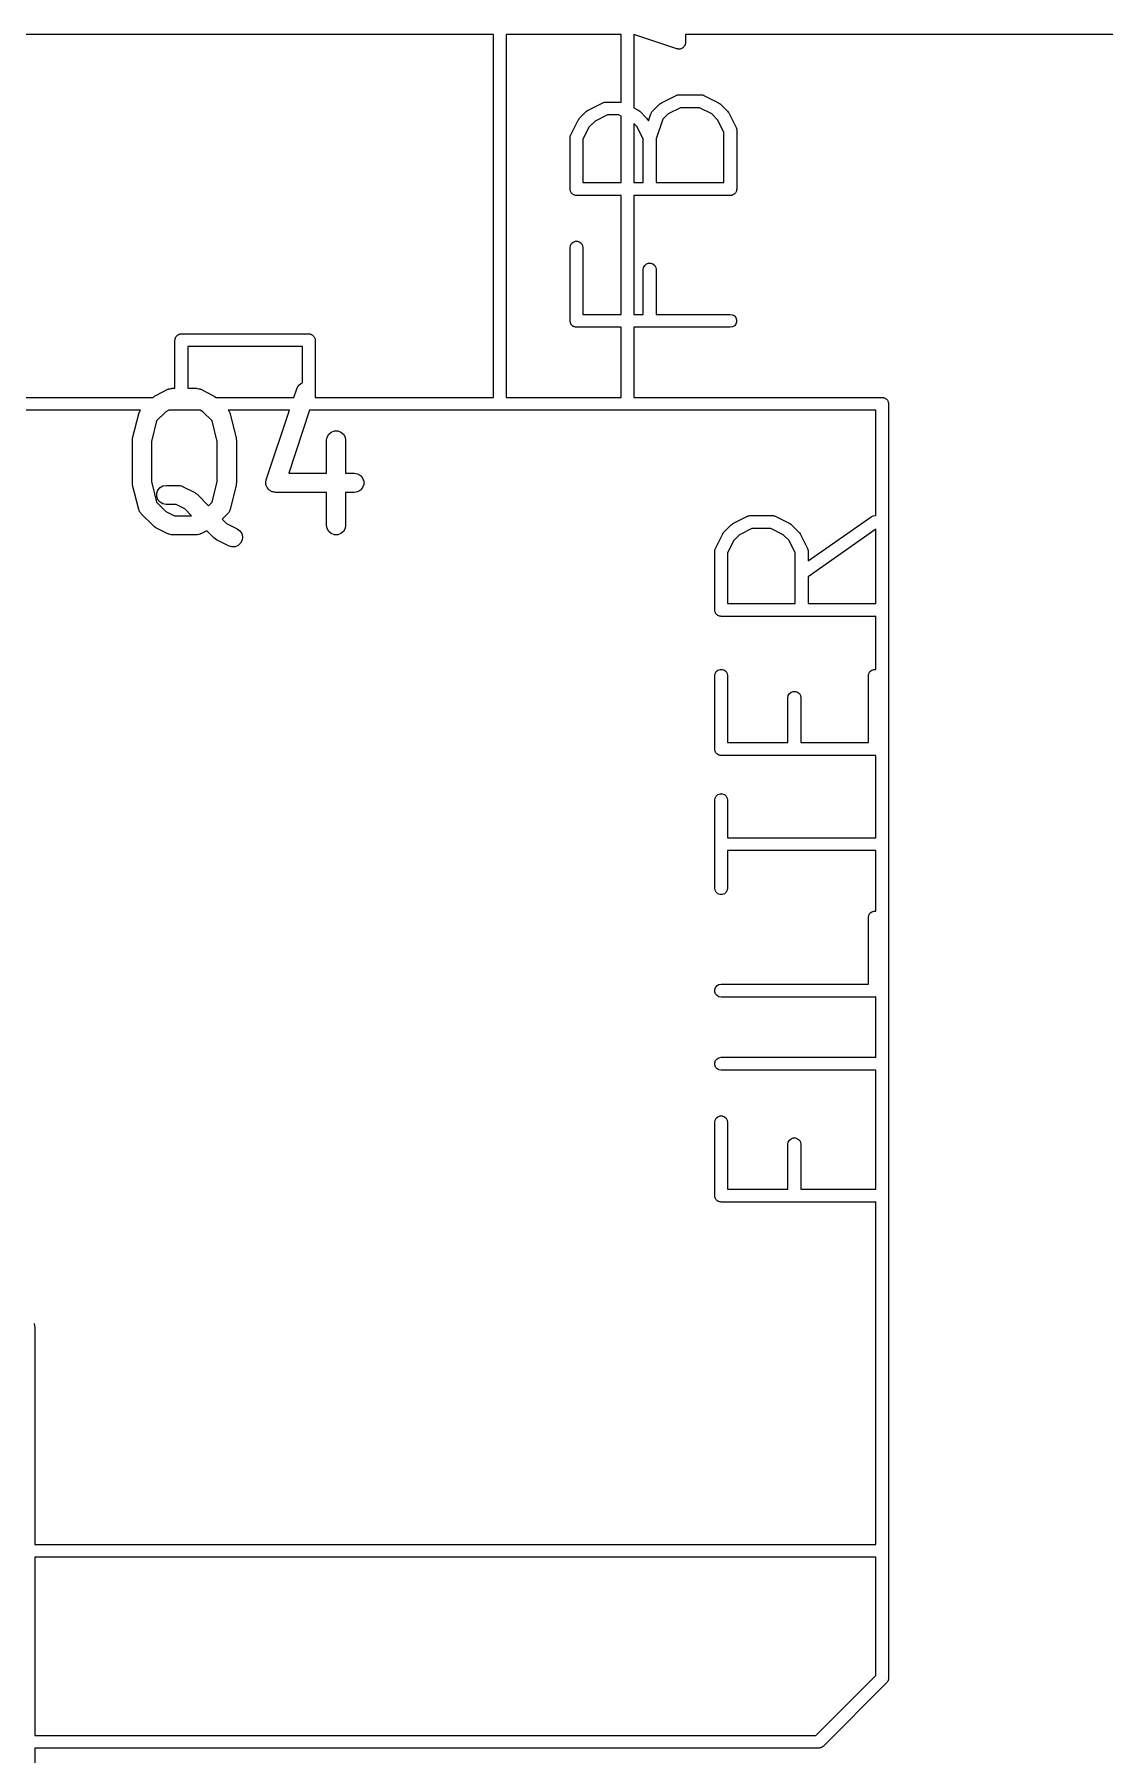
# Model space of a CAD drawing. Extents: x -2.2 to 89.1, y -78.6 to 9.2.
# Drawn here: x 16.85 to 25.24, y -19.6 to -6.1 of the extents above; entities that cross this region are included whole.
import ezdxf

# ---------------------------------------------------------------- set-up
doc = ezdxf.new("R2010")
doc.units = 0
doc.header["$MEASUREMENT"] = 0
doc.layers.add('BLACK', color=7, linetype='CONTINUOUS')

msp = doc.modelspace()

# ---------------------------------------------------------------- linework, layer by layer
at = {"layer": 'Black'}
for p, q in [((20.45, -6.1), (16.55, -6.1)), ((20.45, -8.95), (20.45, -6.1)), ((20.55, -6.1), (20.55, -8.95)), ((21.45, -6.1), (20.55, -6.1)), ((21.45, -6.63125), (21.45, -6.1)), ((21.5511, -6.1), (21.55, -6.1)), ((21.55, -6.1), (21.55, -6.67694)), ((21.8893, -6.21274), (21.5511, -6.1)), ((21.9273, -6.20982), (21.9241, -6.21179)), ((21.9308, -6.20854), (21.9273, -6.20982)), ((21.9347, -6.20524), (21.9308, -6.20854)), ((21.9391, -6.20256), (21.9347, -6.20524)), ((21.9414, -6.19961), (21.9391, -6.20256)), ((21.9443, -6.1972), (21.9414, -6.19961)), ((21.9469, -6.19275), (21.9443, -6.1972)), ((21.9501, -6.18874), (21.9469, -6.19275)), ((21.9512, -6.18518), (21.9501, -6.18874)), ((21.9531, -6.18192), (21.9512, -6.18518)), ((21.954, -6.17687), (21.9531, -6.18192)), ((21.9556, -6.172), (21.954, -6.17687)), ((21.9562, -6.16455), (21.9555, -6.16825)), ((21.9555, -6.16825), (21.9556, -6.172)), ((21.9562, -6.1), (21.9562, -6.16455)), ((27.45, -6.1), (21.9562, -6.1)), ((21.893, -6.21329), (21.8893, -6.21274)), ((21.8966, -6.21457), (21.893, -6.21329)), ((21.9017, -6.21457), (21.8966, -6.21457)), ((21.9068, -6.21533), (21.9017, -6.21457)), ((21.9104, -6.21457), (21.9068, -6.21533)), ((21.9142, -6.21457), (21.9104, -6.21457)), ((21.919, -6.21282), (21.9142, -6.21457)), ((21.9241, -6.21179), (21.919, -6.21282)), ((21.7678, -6.63618), (21.8827, -6.57873)), ((21.8827, -6.57873), (21.8855, -6.57789)), ((21.8855, -6.57789), (21.888, -6.57643)), ((21.888, -6.57643), (21.8939, -6.5754)), ((21.8939, -6.5754), (21.8996, -6.5737)), ((21.8996, -6.5737), (21.9025, -6.57388)), ((21.9025, -6.57388), (21.9054, -6.57337)), ((21.9054, -6.57337), (22.0777, -6.57337)), ((22.0777, -6.57337), (22.0806, -6.57388)), ((22.0806, -6.57388), (22.0835, -6.5737)), ((22.0835, -6.5737), (22.0893, -6.5754)), ((22.0893, -6.5754), (22.0951, -6.57643)), ((22.0951, -6.57643), (22.0976, -6.57789)), ((22.0976, -6.57789), (22.1005, -6.57873)), ((22.1005, -6.57873), (22.2154, -6.63618)), ((21.1226, -6.7606), (21.18, -6.70315)), ((21.18, -6.70315), (21.1867, -6.69848)), ((21.1867, -6.69848), (21.1932, -6.69363)), ((21.1932, -6.69363), (21.3081, -6.63618)), ((21.3428, -6.73242), (21.246, -6.78082)), ((21.3081, -6.63618), (21.3109, -6.63535)), ((21.3109, -6.63535), (21.3135, -6.63388)), ((21.3135, -6.63388), (21.3193, -6.63285)), ((21.3193, -6.63285), (21.325, -6.63115)), ((21.325, -6.63115), (21.328, -6.63133)), ((21.328, -6.63133), (21.3309, -6.63082)), ((21.3309, -6.63082), (21.4458, -6.63082)), ((21.4338, -6.73242), (21.3428, -6.73242)), ((21.45, -6.74053), (21.4338, -6.73242)), ((21.4458, -6.63082), (21.4486, -6.63133)), ((21.4486, -6.63133), (21.45, -6.63125)), ((21.45, -7.26279), (21.45, -6.74053)), ((21.55, -6.67694), (21.5834, -6.69363)), ((21.5834, -6.69363), (21.5899, -6.69848)), ((21.5899, -6.69848), (21.5966, -6.70315)), ((21.5966, -6.70315), (21.654, -6.7606)), ((21.6662, -6.77902), (21.6848, -6.72301)), ((21.6848, -6.72301), (21.6862, -6.72043)), ((21.6862, -6.72043), (21.687, -6.7176)), ((21.687, -6.7176), (21.6904, -6.71273)), ((21.6904, -6.71273), (21.6932, -6.70749)), ((21.6932, -6.70749), (21.6954, -6.70555)), ((21.6954, -6.70555), (21.6971, -6.70315)), ((21.6971, -6.70315), (21.7546, -6.6457)), ((21.7546, -6.6457), (21.7612, -6.64103)), ((21.7612, -6.64103), (21.7678, -6.63618)), ((21.8206, -6.72337), (21.7774, -6.76651)), ((21.9174, -6.67497), (21.8206, -6.72337)), ((22.0657, -6.67497), (21.9174, -6.67497)), ((22.1626, -6.72337), (22.0657, -6.67497)), ((22.2083, -6.76916), (22.1626, -6.72337)), ((22.2154, -6.63618), (22.2219, -6.64103)), ((22.2219, -6.64103), (22.2286, -6.6457)), ((22.2286, -6.6457), (22.286, -6.70315)), ((22.286, -6.70315), (22.2907, -6.70981)), ((22.2907, -6.70981), (22.2955, -6.71635)), ((22.2955, -6.71635), (22.353, -6.83126)), ((21.0556, -6.88871), (21.1131, -6.7738)), ((21.1131, -6.7738), (21.1179, -6.76726)), ((21.1179, -6.76726), (21.1226, -6.7606)), ((21.2003, -6.82662), (21.1518, -6.92342)), ((21.246, -6.78082), (21.2003, -6.82662)), ((21.5764, -6.82662), (21.55, -6.80025)), ((21.55, -6.80025), (21.55, -7.26279)), ((21.6248, -6.92342), (21.5764, -6.82662)), ((21.654, -6.7606), (21.6587, -6.76727)), ((21.6587, -6.76727), (21.6636, -6.77381)), ((21.6636, -6.77381), (21.6662, -6.77902)), ((21.7774, -6.76651), (21.7264, -6.91967)), ((22.2567, -6.86597), (22.2083, -6.76916)), ((22.2567, -7.26279), (22.2567, -6.86597)), ((22.353, -6.83126), (22.3538, -6.83407)), ((22.3538, -6.83407), (22.3553, -6.8366)), ((22.3553, -6.8366), (22.3563, -6.84246)), ((22.3563, -6.84246), (22.358, -6.84817)), ((22.358, -6.84817), (22.3578, -6.85109)), ((22.3578, -6.85109), (22.3583, -6.85398)), ((22.3583, -6.85398), (22.3583, -7.31359)), ((21.0502, -6.91143), (21.0508, -6.90854)), ((21.0502, -7.31359), (21.0502, -6.91143)), ((21.0506, -6.90562), (21.0523, -6.89991)), ((21.0508, -6.90854), (21.0506, -6.90562)), ((21.0523, -6.89991), (21.0533, -6.89405)), ((21.0533, -6.89405), (21.0548, -6.89152)), ((21.0548, -6.89152), (21.0556, -6.88871)), ((21.1518, -6.92342), (21.1518, -7.26279)), ((21.6248, -7.26279), (21.6248, -6.92342)), ((21.7264, -6.91967), (21.7264, -7.26279)), ((21.1518, -7.26279), (21.45, -7.26279)), ((21.55, -7.26279), (21.6248, -7.26279)), ((21.7264, -7.26279), (22.2567, -7.26279)), ((21.051, -7.31797), (21.0502, -7.31359)), ((21.051, -7.32242), (21.051, -7.31797)), ((21.0525, -7.32659), (21.051, -7.32242)), ((21.0533, -7.33097), (21.0525, -7.32659)), ((21.0555, -7.33482), (21.0533, -7.33097)), ((21.0571, -7.33899), (21.0555, -7.33482)), ((21.0599, -7.3424), (21.0571, -7.33899)), ((21.0621, -7.34625), (21.0599, -7.3424)), ((21.0655, -7.34911), (21.0621, -7.34625)), ((21.0684, -7.35251), (21.0655, -7.34911)), ((21.0722, -7.35473), (21.0684, -7.35251)), ((21.0756, -7.35759), (21.0722, -7.35473)), ((21.0798, -7.35911), (21.0756, -7.35759)), ((21.0837, -7.36133), (21.0798, -7.35911)), ((21.0881, -7.3621), (21.0837, -7.36133)), ((21.0922, -7.36362), (21.0881, -7.3621)), ((21.0967, -7.36362), (21.0922, -7.36362)), ((21.101, -7.3644), (21.0967, -7.36362)), ((21.45, -7.3644), (21.101, -7.3644)), ((21.45, -8.29694), (21.45, -7.3644)), ((22.3075, -7.3644), (21.55, -7.3644)), ((21.55, -7.3644), (21.55, -8.29694)), ((22.3119, -7.36362), (22.3075, -7.3644)), ((22.3164, -7.36362), (22.3119, -7.36362)), ((22.3205, -7.3621), (22.3164, -7.36362)), ((22.3249, -7.36133), (22.3205, -7.3621)), ((22.3288, -7.35911), (22.3249, -7.36133)), ((22.3329, -7.35759), (22.3288, -7.35911)), ((22.3364, -7.35473), (22.3329, -7.35759)), ((22.3402, -7.35251), (22.3364, -7.35473)), ((22.3431, -7.34911), (22.3402, -7.35251)), ((22.3465, -7.34625), (22.3431, -7.34911)), ((22.3487, -7.3424), (22.3465, -7.34625)), ((22.3515, -7.33899), (22.3487, -7.3424)), ((22.3531, -7.33482), (22.3515, -7.33899)), ((22.3553, -7.33097), (22.3531, -7.33482)), ((22.3561, -7.32659), (22.3553, -7.33097)), ((22.3576, -7.32242), (22.3561, -7.32659)), ((22.3583, -7.31359), (22.3576, -7.31797)), ((22.3576, -7.31797), (22.3576, -7.32242)), ((21.0502, -7.77321), (21.0533, -7.75584)), ((21.0502, -8.34774), (21.0502, -7.77321)), ((21.0533, -7.75584), (21.0621, -7.74056)), ((21.0621, -7.74056), (21.0756, -7.72922)), ((21.0756, -7.72922), (21.0922, -7.72319)), ((21.0922, -7.72319), (21.1099, -7.72319)), ((21.1099, -7.72319), (21.1264, -7.72922)), ((21.1264, -7.72922), (21.14, -7.74056)), ((21.14, -7.74056), (21.1488, -7.75584)), ((21.1488, -7.75584), (21.1518, -7.77321)), ((21.1518, -7.77321), (21.1518, -8.29694)), ((21.6248, -7.94557), (21.6278, -7.9282)), ((21.6248, -8.29694), (21.6248, -7.94557)), ((21.6278, -7.9282), (21.6367, -7.91292)), ((21.6367, -7.91292), (21.6502, -7.90158)), ((21.6502, -7.90158), (21.6668, -7.89554)), ((21.6668, -7.89554), (21.6844, -7.89554)), ((21.6844, -7.89554), (21.701, -7.90158)), ((21.701, -7.90158), (21.7145, -7.91292)), ((21.7145, -7.91292), (21.7233, -7.9282)), ((21.7233, -7.9282), (21.7264, -7.94557)), ((21.7264, -7.94557), (21.7264, -8.29694)), ((21.051, -8.35212), (21.0502, -8.34774)), ((21.051, -8.35656), (21.051, -8.35212)), ((21.0525, -8.36074), (21.051, -8.35656)), ((21.0533, -8.36511), (21.0525, -8.36074)), ((21.0555, -8.36896), (21.0533, -8.36511)), ((21.0571, -8.37314), (21.0555, -8.36896)), ((21.1518, -8.29694), (21.45, -8.29694)), ((21.55, -8.29694), (21.6248, -8.29694)), ((21.7264, -8.29694), (22.3075, -8.29694)), ((22.3075, -8.29694), (22.3249, -8.3)), ((22.3249, -8.3), (22.3402, -8.30882)), ((22.3402, -8.30882), (22.3515, -8.32234)), ((22.3515, -8.32234), (22.3576, -8.33892)), ((22.3576, -8.35656), (22.3515, -8.37314)), ((22.3576, -8.33892), (22.3576, -8.35656)), ((17.95, -8.5), (17.9508, -8.49569)), ((17.95, -8.87738), (17.95, -8.5)), ((17.9508, -8.49132), (17.9523, -8.48721)), ((17.9508, -8.49569), (17.9508, -8.49132)), ((17.9523, -8.48721), (17.953, -8.4829)), ((17.953, -8.4829), (17.9552, -8.47911)), ((17.9552, -8.47911), (17.9567, -8.475)), ((17.9567, -8.475), (17.9595, -8.47165)), ((17.9595, -8.47165), (17.9617, -8.46786)), ((17.9617, -8.46786), (17.965, -8.46505)), ((17.965, -8.46505), (17.9679, -8.4617)), ((17.9679, -8.4617), (17.9716, -8.45951)), ((17.9716, -8.45951), (17.975, -8.4567)), ((17.975, -8.4567), (17.9791, -8.4552)), ((17.9791, -8.4552), (17.9829, -8.45301)), ((17.9829, -8.45301), (17.9872, -8.45225)), ((17.9872, -8.45225), (17.9913, -8.45076)), ((17.9913, -8.45076), (17.9957, -8.45076)), ((17.9957, -8.45076), (18, -8.45)), ((18, -8.45), (19, -8.45)), ((19, -8.45), (19.0043, -8.45076)), ((19.0043, -8.45076), (19.0087, -8.45076)), ((19.0087, -8.45076), (19.0128, -8.45225)), ((19.0128, -8.45225), (19.0171, -8.45301)), ((19.0171, -8.45301), (19.0209, -8.4552)), ((19.0209, -8.4552), (19.025, -8.4567)), ((19.025, -8.4567), (19.0284, -8.45951)), ((19.0284, -8.45951), (19.0321, -8.4617)), ((19.0321, -8.4617), (19.035, -8.46505)), ((19.035, -8.46505), (19.0383, -8.46786)), ((19.0383, -8.46786), (19.0405, -8.47165)), ((19.0405, -8.47165), (19.0433, -8.475)), ((19.0433, -8.475), (19.0448, -8.47911)), ((19.0448, -8.47911), (19.047, -8.4829)), ((19.047, -8.4829), (19.0477, -8.48721)), ((19.0477, -8.48721), (19.0492, -8.49132)), ((19.0492, -8.49132), (19.0492, -8.49569)), ((19.0492, -8.49569), (19.05, -8.5)), ((19.05, -8.5), (19.05, -8.89704)), ((21.0599, -8.37654), (21.0571, -8.37314)), ((21.0621, -8.38039), (21.0599, -8.37654)), ((21.0655, -8.38325), (21.0621, -8.38039)), ((21.0684, -8.38665), (21.0655, -8.38325)), ((21.0722, -8.38887), (21.0684, -8.38665)), ((21.0756, -8.39173), (21.0722, -8.38887)), ((21.0798, -8.39325), (21.0756, -8.39173)), ((21.0837, -8.39547), (21.0798, -8.39325)), ((21.0881, -8.39625), (21.0837, -8.39547)), ((21.0922, -8.39777), (21.0881, -8.39625)), ((21.0967, -8.39777), (21.0922, -8.39777)), ((21.101, -8.39854), (21.0967, -8.39777)), ((21.45, -8.39854), (21.101, -8.39854)), ((21.45, -8.95), (21.45, -8.39854)), ((22.3075, -8.39854), (21.55, -8.39854)), ((21.55, -8.39854), (21.55, -8.95)), ((22.3249, -8.39547), (22.3075, -8.39854)), ((22.3402, -8.38665), (22.3249, -8.39547)), ((22.3515, -8.37314), (22.3402, -8.38665)), ((18.05, -8.55), (18.05, -8.87738)), ((18.95, -8.55), (18.05, -8.55)), ((18.95, -8.83569), (18.95, -8.55)), ((17.7998, -8.93292), (17.895, -8.8853)), ((17.895, -8.8853), (17.8992, -8.88407)), ((17.8992, -8.88407), (17.9029, -8.8819)), ((17.9029, -8.8819), (17.9116, -8.88038)), ((17.9116, -8.88038), (17.92, -8.87787)), ((17.92, -8.87787), (17.9243, -8.87813)), ((17.9243, -8.87813), (17.9286, -8.87738)), ((17.9286, -8.87738), (17.95, -8.87738)), ((18.05, -8.87738), (18.119, -8.87738)), ((18.119, -8.87738), (18.1233, -8.87813)), ((18.1233, -8.87813), (18.1276, -8.87787)), ((18.1276, -8.87787), (18.136, -8.88038)), ((18.136, -8.88038), (18.1447, -8.8819)), ((18.1447, -8.8819), (18.1484, -8.88407)), ((18.1484, -8.88407), (18.1526, -8.8853)), ((18.1526, -8.8853), (18.2478, -8.93292)), ((18.8821, -8.95), (18.905, -8.88105)), ((18.905, -8.88105), (18.9174, -8.85814)), ((18.9174, -8.85814), (18.9369, -8.84086)), ((18.9369, -8.84086), (18.95, -8.83569)), ((19.05, -8.89704), (19.0512, -8.90271)), ((19.0512, -8.90271), (19.05, -8.91055)), ((16.55, -8.95), (17.7773, -8.95)), ((17.7773, -8.95), (17.7803, -8.94697)), ((17.7803, -8.94697), (17.7901, -8.94007)), ((17.7901, -8.94007), (17.7998, -8.93292)), ((18.2478, -8.93292), (18.2575, -8.94008)), ((18.2575, -8.94008), (18.2673, -8.94697)), ((18.2673, -8.94697), (18.2704, -8.95)), ((18.2704, -8.95), (18.8821, -8.95)), ((19.05, -8.91055), (19.05, -8.95)), ((19.05, -8.95), (20.45, -8.95)), ((20.55, -8.95), (21.45, -8.95)), ((21.55, -8.95), (23.5, -8.95)), ((23.5, -8.95), (23.5043, -8.95076)), ((23.5043, -8.95076), (23.5087, -8.95076)), ((23.5087, -8.95076), (23.5128, -8.95225)), ((23.5128, -8.95225), (23.5171, -8.95301)), ((23.5171, -8.95301), (23.5209, -8.9552)), ((23.5209, -8.9552), (23.525, -8.9567)), ((23.525, -8.9567), (23.5284, -8.95951)), ((23.5284, -8.95951), (23.5321, -8.9617)), ((23.5321, -8.9617), (23.535, -8.96505)), ((23.535, -8.96505), (23.5383, -8.96786)), ((23.5383, -8.96786), (23.5405, -8.97165)), ((23.5405, -8.97165), (23.5433, -8.975)), ((23.5433, -8.975), (23.5448, -8.97911)), ((23.5448, -8.97911), (23.547, -8.9829)), ((23.547, -8.9829), (23.5477, -8.98721)), ((23.5477, -8.98721), (23.5492, -8.99132)), ((23.5492, -8.99132), (23.5492, -8.99569)), ((23.5492, -8.99569), (23.55, -9)), ((23.55, -9), (23.55, -18)), ((17.6791, -9.05), (13.55, -9.05)), ((17.6177, -9.26752), (17.6653, -9.07705)), ((17.6653, -9.07705), (17.6683, -9.07048)), ((17.6683, -9.07048), (17.6701, -9.06354)), ((17.6701, -9.06354), (17.6735, -9.05868)), ((17.6735, -9.05868), (17.6759, -9.05326)), ((17.6759, -9.05326), (17.6791, -9.05)), ((17.8058, -9.13358), (17.7655, -9.29495)), ((17.8778, -9.06164), (17.8058, -9.13358)), ((17.901, -9.05), (17.8778, -9.06164)), ((18.1466, -9.05), (17.901, -9.05)), ((18.1699, -9.06164), (18.1466, -9.05)), ((18.2418, -9.13358), (18.1699, -9.06164)), ((18.2821, -9.29495), (18.2418, -9.13358)), ((18.8487, -9.05), (18.3685, -9.05)), ((18.3685, -9.05), (18.3717, -9.05326)), ((18.3717, -9.05326), (18.3741, -9.05868)), ((18.3741, -9.05868), (18.3775, -9.06354)), ((18.3775, -9.06354), (18.3794, -9.07048)), ((18.3794, -9.07048), (18.3823, -9.07705)), ((18.3823, -9.07705), (18.4299, -9.26752)), ((18.6669, -9.59533), (18.8487, -9.05)), ((19.0068, -9.05), (18.8422, -9.54405)), ((23.45, -9.05), (19.0068, -9.05)), ((23.45, -9.87732), (23.45, -9.05)), ((17.6155, -9.28571), (17.6171, -9.27668)), ((17.6155, -9.61905), (17.6155, -9.28571)), ((17.6171, -9.27668), (17.6177, -9.26752)), ((17.7655, -9.29495), (17.7655, -9.60981)), ((18.2821, -9.60981), (18.2821, -9.29495)), ((18.4299, -9.26752), (18.4306, -9.27668)), ((18.4306, -9.27668), (18.4321, -9.28571)), ((18.4321, -9.28571), (18.4321, -9.61905)), ((19.1393, -9.28571), (19.1438, -9.26006)), ((19.1393, -9.54405), (19.1393, -9.28571)), ((19.1438, -9.26006), (19.1568, -9.2375)), ((19.1568, -9.2375), (19.1768, -9.22076)), ((19.1768, -9.22076), (19.2013, -9.21185)), ((19.2013, -9.21185), (19.2273, -9.21185)), ((19.2273, -9.21185), (19.2518, -9.22076)), ((19.2518, -9.22076), (19.2717, -9.2375)), ((19.2717, -9.2375), (19.2848, -9.26006)), ((19.2848, -9.26006), (19.2893, -9.28571)), ((19.2893, -9.28571), (19.2893, -9.54405)), ((18.8422, -9.54405), (19.1393, -9.54405)), ((19.2893, -9.54405), (19.3571, -9.54405)), ((19.3571, -9.54405), (19.3828, -9.54857)), ((19.3828, -9.54857), (19.4054, -9.56159)), ((19.4054, -9.56159), (19.4221, -9.58155)), ((19.4221, -9.58155), (19.431, -9.60602)), ((17.6171, -9.62808), (17.6155, -9.61905)), ((17.6177, -9.63724), (17.6171, -9.62808)), ((17.6653, -9.82771), (17.6177, -9.63724)), ((17.7655, -9.60981), (17.8058, -9.77118)), ((17.8071, -9.70126), (17.816, -9.67679)), ((17.8071, -9.72731), (17.8071, -9.70126)), ((17.816, -9.67679), (17.8327, -9.65683)), ((17.8327, -9.65683), (17.8553, -9.64381)), ((17.8553, -9.64381), (17.881, -9.63929)), ((17.881, -9.63929), (17.9762, -9.63929)), ((17.9762, -9.63929), (17.9804, -9.64004)), ((17.9804, -9.64004), (17.9848, -9.63978)), ((17.9848, -9.63978), (17.9932, -9.64228)), ((17.9932, -9.64228), (18.0018, -9.64381)), ((18.0018, -9.64381), (18.0056, -9.64597)), ((18.0056, -9.64597), (18.0097, -9.6472)), ((18.0097, -9.6472), (18.105, -9.69482)), ((18.105, -9.69482), (18.1146, -9.70199)), ((18.1146, -9.70199), (18.1245, -9.70887)), ((18.1245, -9.70887), (18.2143, -9.7987)), ((18.2418, -9.77118), (18.2821, -9.60981)), ((18.4299, -9.63724), (18.3823, -9.82771)), ((18.4306, -9.62808), (18.4299, -9.63724)), ((18.4321, -9.61905), (18.4306, -9.62808)), ((18.6631, -9.6211), (18.6642, -9.6136)), ((18.6642, -9.62653), (18.6631, -9.6211)), ((18.6642, -9.60602), (18.6661, -9.60081)), ((18.6642, -9.6136), (18.6642, -9.60602)), ((18.6642, -9.63207), (18.6642, -9.62653)), ((18.6668, -9.63919), (18.6642, -9.63207)), ((18.6661, -9.60081), (18.6669, -9.59533)), ((18.6683, -9.64661), (18.6668, -9.63919)), ((18.6712, -9.65134), (18.6683, -9.64661)), ((18.6731, -9.65655), (18.6712, -9.65134)), ((18.678, -9.66235), (18.6731, -9.65655)), ((18.682, -9.66881), (18.678, -9.66235)), ((18.6863, -9.67225), (18.682, -9.66881)), ((18.6899, -9.6765), (18.6863, -9.67225)), ((18.6964, -9.68029), (18.6899, -9.6765)), ((18.7024, -9.685), (18.6964, -9.68029)), ((18.7076, -9.68675), (18.7024, -9.685)), ((18.7124, -9.68952), (18.7076, -9.68675)), ((18.7199, -9.69084), (18.7124, -9.68952)), ((18.7271, -9.69324), (18.7199, -9.69084)), ((18.7326, -9.69308), (18.7271, -9.69324)), ((18.7381, -9.69405), (18.7326, -9.69308)), ((19.1393, -9.69405), (18.7381, -9.69405)), ((19.1393, -9.95238), (19.1393, -9.69405)), ((19.3571, -9.69405), (19.2893, -9.69405)), ((19.2893, -9.69405), (19.2893, -9.95238)), ((19.3828, -9.68952), (19.3571, -9.69405)), ((19.4054, -9.6765), (19.3828, -9.68952)), ((19.4221, -9.65655), (19.4054, -9.6765)), ((19.431, -9.63207), (19.4221, -9.65655)), ((19.431, -9.60602), (19.431, -9.63207)), ((17.6683, -9.83428), (17.6653, -9.82771)), ((17.6701, -9.84122), (17.6683, -9.83428)), ((17.6735, -9.84608), (17.6701, -9.84122)), ((17.6759, -9.8515), (17.6735, -9.84608)), ((17.6809, -9.85667), (17.6759, -9.8515)), ((17.8058, -9.77118), (17.8778, -9.84312)), ((17.816, -9.75179), (17.8071, -9.72731)), ((17.8327, -9.77174), (17.816, -9.75179)), ((17.8553, -9.78476), (17.8327, -9.77174)), ((17.881, -9.78929), (17.8553, -9.78476)), ((17.8778, -9.84312), (17.9463, -9.87738)), ((17.9585, -9.78929), (17.881, -9.78929)), ((18.027, -9.82354), (17.9585, -9.78929)), ((18.0808, -9.87738), (18.027, -9.82354)), ((18.2143, -9.7987), (18.2418, -9.77118)), ((18.3717, -9.8515), (18.3667, -9.85667)), ((18.3741, -9.84609), (18.3717, -9.8515)), ((18.3775, -9.84122), (18.3741, -9.84609)), ((18.3794, -9.83428), (18.3775, -9.84122)), ((18.3823, -9.82771), (18.3794, -9.83428)), ((17.6851, -9.86256), (17.6809, -9.85667)), ((17.7803, -9.95779), (17.6851, -9.86256)), ((17.7901, -9.96469), (17.7803, -9.95779)), ((17.7998, -9.97184), (17.7901, -9.96469)), ((17.895, -10.0195), (17.7998, -9.97184)), ((17.9463, -9.87738), (18.0808, -9.87738)), ((18.3626, -9.86256), (18.3204, -9.90476)), ((18.3204, -9.90476), (18.354, -9.93836)), ((18.354, -9.93836), (18.4383, -9.98054)), ((18.3667, -9.85667), (18.3626, -9.86256)), ((18.4383, -9.98054), (18.4592, -9.99605)), ((19.1438, -9.97803), (19.1393, -9.95238)), ((19.1568, -10.0006), (19.1438, -9.97803)), ((19.2848, -9.97803), (19.2717, -10.0006)), ((19.2893, -9.95238), (19.2848, -9.97803)), ((22.2576, -10.0061), (22.315, -9.94865)), ((22.315, -9.94865), (22.3217, -9.94398)), ((22.3217, -9.94398), (22.3282, -9.93914)), ((22.3282, -9.93914), (22.4431, -9.88168)), ((22.4778, -9.97792), (22.381, -10.0263)), ((22.4431, -9.88168), (22.4459, -9.88085)), ((22.4459, -9.88085), (22.4485, -9.87938)), ((22.4485, -9.87938), (22.4543, -9.87835)), ((22.4543, -9.87835), (22.46, -9.87665)), ((22.46, -9.87665), (22.463, -9.87683)), ((22.463, -9.87683), (22.4659, -9.87632)), ((22.4659, -9.87632), (22.6382, -9.87632)), ((22.6262, -9.97792), (22.4778, -9.97792)), ((22.723, -10.0263), (22.6262, -9.97792)), ((22.6382, -9.87632), (22.6411, -9.87683)), ((22.6411, -9.87683), (22.644, -9.87665)), ((22.644, -9.87665), (22.6497, -9.87835)), ((22.6497, -9.87835), (22.6556, -9.87938)), ((22.6556, -9.87938), (22.6581, -9.88085)), ((22.6581, -9.88085), (22.6609, -9.88168)), ((22.6609, -9.88168), (22.7758, -9.93914)), ((22.7758, -9.93914), (22.7824, -9.94398)), ((22.7824, -9.94398), (22.789, -9.94865)), ((22.789, -9.94865), (22.8465, -10.0061)), ((22.9188, -10.2317), (23.4134, -9.8855)), ((23.45, -9.98391), (22.9188, -10.3557)), ((23.4134, -9.8855), (23.4294, -9.87805)), ((23.4294, -9.87805), (23.447, -9.87651)), ((23.447, -9.87651), (23.45, -9.87732)), ((23.45, -10.5671), (23.45, -9.98391)), ((17.8992, -10.0207), (17.895, -10.0195)), ((17.9029, -10.0229), (17.8992, -10.0207)), ((17.9116, -10.0244), (17.9029, -10.0229)), ((17.92, -10.0269), (17.9116, -10.0244)), ((17.9243, -10.0266), (17.92, -10.0269)), ((17.9286, -10.0274), (17.9243, -10.0266)), ((18.119, -10.0274), (17.9286, -10.0274)), ((18.1233, -10.0266), (18.119, -10.0274)), ((18.1276, -10.0269), (18.1233, -10.0266)), ((18.136, -10.0244), (18.1276, -10.0269)), ((18.1447, -10.0229), (18.136, -10.0244)), ((18.1484, -10.0207), (18.1447, -10.0229)), ((18.1526, -10.0195), (18.1484, -10.0207)), ((18.1995, -9.99602), (18.1526, -10.0195)), ((18.2565, -10.053), (18.1995, -9.99602)), ((18.2663, -10.0599), (18.2565, -10.053)), ((18.276, -10.0671), (18.2663, -10.0599)), ((18.3712, -10.1147), (18.276, -10.0671)), ((18.3962, -10.1221), (18.3712, -10.1147)), ((18.4222, -10.1206), (18.3962, -10.1221)), ((18.4461, -10.1102), (18.4222, -10.1206)), ((18.465, -10.0923), (18.4461, -10.1102)), ((18.4592, -9.99605), (18.4736, -10.0178)), ((18.4766, -10.069), (18.465, -10.0923)), ((18.4736, -10.0178), (18.4796, -10.0431)), ((18.4796, -10.0431), (18.4766, -10.069)), ((19.1768, -10.0173), (19.1568, -10.0006)), ((19.2013, -10.0262), (19.1768, -10.0173)), ((19.2273, -10.0262), (19.2013, -10.0262)), ((19.2518, -10.0173), (19.2273, -10.0262)), ((19.2717, -10.0006), (19.2518, -10.0173)), ((22.1906, -10.1342), (22.2481, -10.0193)), ((22.2481, -10.0193), (22.2529, -10.0128)), ((22.2529, -10.0128), (22.2576, -10.0061)), ((22.3353, -10.0721), (22.2868, -10.1689)), ((22.381, -10.0263), (22.3353, -10.0721)), ((22.7688, -10.0721), (22.723, -10.0263)), ((22.8172, -10.1689), (22.7688, -10.0721)), ((22.8465, -10.0061), (22.8512, -10.0128)), ((22.8512, -10.0128), (22.856, -10.0193)), ((22.856, -10.0193), (22.9135, -10.1342)), ((22.1852, -10.1569), (22.1858, -10.154)), ((22.1852, -10.6165), (22.1852, -10.1569)), ((22.1856, -10.1511), (22.1873, -10.1454)), ((22.1858, -10.154), (22.1856, -10.1511)), ((22.1873, -10.1454), (22.1883, -10.1396)), ((22.1883, -10.1396), (22.1898, -10.137)), ((22.1898, -10.137), (22.1906, -10.1342)), ((22.2868, -10.1689), (22.2868, -10.5657)), ((22.8172, -10.5657), (22.8172, -10.1689)), ((22.9135, -10.1342), (22.9143, -10.137)), ((22.9143, -10.137), (22.9158, -10.1396)), ((22.9158, -10.1396), (22.9168, -10.1454)), ((22.9168, -10.1454), (22.9185, -10.1511)), ((22.9185, -10.1511), (22.9183, -10.154)), ((22.9183, -10.154), (22.9188, -10.1569)), ((22.9188, -10.1569), (22.9188, -10.2317)), ((22.9188, -10.3557), (22.9188, -10.5657)), ((22.186, -10.6209), (22.1852, -10.6165)), ((22.186, -10.6254), (22.186, -10.6209)), ((22.1875, -10.6295), (22.186, -10.6254)), ((22.1883, -10.6339), (22.1875, -10.6295)), ((22.1905, -10.6378), (22.1883, -10.6339)), ((22.1921, -10.6419), (22.1905, -10.6378)), ((22.1949, -10.6454), (22.1921, -10.6419)), ((22.1971, -10.6492), (22.1949, -10.6454)), ((22.2005, -10.6521), (22.1971, -10.6492)), ((22.2034, -10.6555), (22.2005, -10.6521)), ((22.2072, -10.6577), (22.2034, -10.6555)), ((22.2106, -10.6605), (22.2072, -10.6577)), ((22.2148, -10.6621), (22.2106, -10.6605)), ((22.2187, -10.6643), (22.2148, -10.6621)), ((22.2231, -10.6651), (22.2187, -10.6643)), ((22.2868, -10.5657), (22.8172, -10.5657)), ((22.9188, -10.5657), (23.4425, -10.5657)), ((23.4425, -10.5657), (23.45, -10.5671)), ((22.2272, -10.6666), (22.2231, -10.6651)), ((22.2317, -10.6666), (22.2272, -10.6666)), ((22.236, -10.6673), (22.2317, -10.6666)), ((23.4425, -10.6673), (22.236, -10.6673)), ((23.45, -10.666), (23.4425, -10.6673)), ((23.45, -11.0836), (23.45, -10.666)), ((22.1852, -11.1336), (22.1883, -11.1162)), ((22.1852, -11.7081), (22.1852, -11.1336)), ((22.1883, -11.1162), (22.1971, -11.101)), ((22.1971, -11.101), (22.2106, -11.0896)), ((22.2106, -11.0896), (22.2272, -11.0836)), ((22.2272, -11.0836), (22.2449, -11.0836)), ((22.2449, -11.0836), (22.2614, -11.0896)), ((22.2614, -11.0896), (22.275, -11.101)), ((22.275, -11.101), (22.2838, -11.1162)), ((22.2838, -11.1162), (22.2868, -11.1336)), ((22.2868, -11.1336), (22.2868, -11.6573)), ((23.3917, -11.1336), (23.3948, -11.1162)), ((23.3917, -11.6573), (23.3917, -11.1336)), ((23.3948, -11.1162), (23.4036, -11.101)), ((23.4036, -11.101), (23.4171, -11.0896)), ((23.4171, -11.0896), (23.4337, -11.0836)), ((23.4337, -11.0836), (23.45, -11.0836)), ((22.7598, -11.306), (22.7628, -11.2886)), ((22.7598, -11.6573), (22.7598, -11.306)), ((22.7628, -11.2886), (22.7717, -11.2733)), ((22.7717, -11.2733), (22.7852, -11.262)), ((22.7852, -11.262), (22.8017, -11.2559)), ((22.8017, -11.2559), (22.8194, -11.2559)), ((22.8194, -11.2559), (22.836, -11.262)), ((22.836, -11.262), (22.8495, -11.2733)), ((22.8495, -11.2733), (22.8583, -11.2886)), ((22.8583, -11.2886), (22.8614, -11.306)), ((22.8614, -11.306), (22.8614, -11.6573)), ((22.186, -11.7125), (22.1852, -11.7081)), ((22.186, -11.717), (22.186, -11.7125)), ((22.1875, -11.7211), (22.186, -11.717)), ((22.1883, -11.7255), (22.1875, -11.7211)), ((22.1905, -11.7294), (22.1883, -11.7255)), ((22.1921, -11.7335), (22.1905, -11.7294)), ((22.1949, -11.7369), (22.1921, -11.7335)), ((22.1971, -11.7408), (22.1949, -11.7369)), ((22.2005, -11.7437), (22.1971, -11.7408)), ((22.2034, -11.7471), (22.2005, -11.7437)), ((22.2868, -11.6573), (22.7598, -11.6573)), ((22.8614, -11.6573), (23.3917, -11.6573)), ((22.2072, -11.7493), (22.2034, -11.7471)), ((22.2106, -11.7521), (22.2072, -11.7493)), ((22.2148, -11.7537), (22.2106, -11.7521)), ((22.2187, -11.7559), (22.2148, -11.7537)), ((22.2231, -11.7567), (22.2187, -11.7559)), ((22.2272, -11.7582), (22.2231, -11.7567)), ((22.2317, -11.7582), (22.2272, -11.7582)), ((22.236, -11.7589), (22.2317, -11.7582)), ((23.4425, -11.7589), (22.236, -11.7589)), ((23.4469, -11.7582), (23.4425, -11.7589)), ((23.45, -11.7582), (23.4469, -11.7582)), ((23.45, -12.4055), (23.45, -11.7582)), ((22.1852, -12.1103), (22.1883, -12.0929)), ((22.1852, -12.7997), (22.1852, -12.1103)), ((22.1883, -12.0929), (22.1971, -12.0777)), ((22.1971, -12.0777), (22.2106, -12.0663)), ((22.2106, -12.0663), (22.2272, -12.0603)), ((22.2272, -12.0603), (22.2449, -12.0603)), ((22.2449, -12.0603), (22.2614, -12.0663)), ((22.2614, -12.0663), (22.275, -12.0777)), ((22.275, -12.0777), (22.2838, -12.0929)), ((22.2838, -12.0929), (22.2868, -12.1103)), ((22.2868, -12.1103), (22.2868, -12.4042)), ((22.2868, -12.4042), (23.4425, -12.4042)), ((23.4425, -12.4042), (23.45, -12.4055)), ((23.4425, -12.5058), (22.2868, -12.5058)), ((22.2868, -12.5058), (22.2868, -12.7997)), ((23.45, -12.5045), (23.4425, -12.5058)), ((23.45, -12.9795), (23.45, -12.5045)), ((22.1883, -12.8171), (22.1852, -12.7997)), ((22.1971, -12.8324), (22.1883, -12.8171)), ((22.2838, -12.8171), (22.275, -12.8324)), ((22.2868, -12.7997), (22.2838, -12.8171)), ((22.2106, -12.8437), (22.1971, -12.8324)), ((22.2272, -12.8498), (22.2106, -12.8437)), ((22.2449, -12.8498), (22.2272, -12.8498)), ((22.2614, -12.8437), (22.2449, -12.8498)), ((22.275, -12.8324), (22.2614, -12.8437)), ((23.3917, -13.0295), (23.3948, -13.0122)), ((23.3917, -13.5533), (23.3917, -13.0295)), ((23.3948, -13.0122), (23.4036, -12.9969)), ((23.4036, -12.9969), (23.4171, -12.9856)), ((23.4171, -12.9856), (23.4337, -12.9795)), ((23.4337, -12.9795), (23.45, -12.9795)), ((22.186, -13.5953), (22.1921, -13.5787)), ((22.186, -13.6129), (22.186, -13.5953)), ((22.1921, -13.6295), (22.186, -13.6129)), ((22.1921, -13.5787), (22.2034, -13.5652)), ((22.2034, -13.643), (22.1921, -13.6295)), ((22.2034, -13.5652), (22.2187, -13.5563)), ((22.2187, -13.5563), (22.236, -13.5533)), ((22.236, -13.5533), (23.3917, -13.5533)), ((22.2187, -13.6518), (22.2034, -13.643)), ((22.236, -13.6549), (22.2187, -13.6518)), ((23.4425, -13.6549), (22.236, -13.6549)), ((23.4469, -13.6541), (23.4425, -13.6549)), ((23.45, -13.6541), (23.4469, -13.6541)), ((23.45, -14.1291), (23.45, -13.6541)), ((22.186, -14.1698), (22.1921, -14.1532)), ((22.186, -14.1874), (22.186, -14.1698)), ((22.1921, -14.1532), (22.2034, -14.1397)), ((22.2034, -14.1397), (22.2187, -14.1309)), ((22.2187, -14.1309), (22.236, -14.1278)), ((22.236, -14.1278), (23.4425, -14.1278)), ((23.4425, -14.1278), (23.45, -14.1291)), ((22.1921, -14.204), (22.186, -14.1874)), ((22.2034, -14.2175), (22.1921, -14.204)), ((22.2187, -14.2263), (22.2034, -14.2175)), ((22.236, -14.2294), (22.2187, -14.2263)), ((23.4425, -14.2294), (22.236, -14.2294)), ((23.45, -14.2281), (23.4425, -14.2294)), ((23.45, -15.1633), (23.45, -14.2281)), ((22.1852, -14.6382), (22.1883, -14.6208)), ((22.1852, -15.2127), (22.1852, -14.6382)), ((22.1883, -14.6208), (22.1971, -14.6056)), ((22.1971, -14.6056), (22.2106, -14.5942)), ((22.2106, -14.5942), (22.2272, -14.5882)), ((22.2272, -14.5882), (22.2449, -14.5882)), ((22.2449, -14.5882), (22.2614, -14.5942)), ((22.2614, -14.5942), (22.275, -14.6056)), ((22.275, -14.6056), (22.2838, -14.6208)), ((22.2838, -14.6208), (22.2868, -14.6382)), ((22.2868, -14.6382), (22.2868, -15.1619)), ((22.7598, -14.8106), (22.7628, -14.7932)), ((22.7598, -15.1619), (22.7598, -14.8106)), ((22.7628, -14.7932), (22.7717, -14.7779)), ((22.7717, -14.7779), (22.7852, -14.7666)), ((22.7852, -14.7666), (22.8017, -14.7605)), ((22.8017, -14.7605), (22.8194, -14.7605)), ((22.8194, -14.7605), (22.836, -14.7666)), ((22.836, -14.7666), (22.8495, -14.7779)), ((22.8495, -14.7779), (22.8583, -14.7932)), ((22.8583, -14.7932), (22.8614, -14.8106)), ((22.8614, -14.8106), (22.8614, -15.1619)), ((22.186, -15.2171), (22.1852, -15.2127)), ((22.186, -15.2216), (22.186, -15.2171)), ((22.1875, -15.2257), (22.186, -15.2216)), ((22.1883, -15.2301), (22.1875, -15.2257)), ((22.1905, -15.234), (22.1883, -15.2301)), ((22.1921, -15.2381), (22.1905, -15.234)), ((22.1949, -15.2415), (22.1921, -15.2381)), ((22.1971, -15.2454), (22.1949, -15.2415)), ((22.2005, -15.2482), (22.1971, -15.2454)), ((22.2034, -15.2517), (22.2005, -15.2482)), ((22.2072, -15.2539), (22.2034, -15.2517)), ((22.2106, -15.2567), (22.2072, -15.2539)), ((22.2868, -15.1619), (22.7598, -15.1619)), ((22.8614, -15.1619), (23.4425, -15.1619)), ((23.4425, -15.1619), (23.45, -15.1633)), ((22.2148, -15.2583), (22.2106, -15.2567)), ((22.2187, -15.2605), (22.2148, -15.2583)), ((22.2231, -15.2612), (22.2187, -15.2605)), ((22.2272, -15.2628), (22.2231, -15.2612)), ((22.2317, -15.2628), (22.2272, -15.2628)), ((22.236, -15.2635), (22.2317, -15.2628)), ((23.4425, -15.2635), (22.236, -15.2635)), ((23.45, -15.2622), (23.4425, -15.2635)), ((23.45, -17.95), (23.45, -15.2622)), ((16.844, -16.2158), (16.85, -16.25)), ((16.85, -16.25), (16.85, -17.95)), ((16.85, -17.95), (23.45, -17.95)), ((16.85, -18.05), (16.85, -19.45)), ((23.45, -18.05), (16.85, -18.05)), ((23.45, -18.9793), (23.45, -18.05)), ((23.55, -18), (23.55, -19)), ((22.9793, -19.45), (23.45, -18.9793)), ((23.5366, -19.0336), (23.5354, -19.0354)), ((23.5383, -19.0321), (23.5366, -19.0336)), ((23.5416, -19.0265), (23.5383, -19.0321)), ((23.5453, -19.0211), (23.5416, -19.0265)), ((23.5459, -19.019), (23.5453, -19.0211)), ((23.547, -19.0171), (23.5459, -19.019)), ((23.5481, -19.0107), (23.547, -19.0171)), ((23.5498, -19.0044), (23.5481, -19.0107)), ((23.55, -19), (23.5496, -19.0022)), ((23.5496, -19.0022), (23.5498, -19.0044)), ((23.5354, -19.0354), (23.0354, -19.5354)), ((16.85, -19.45), (22.9793, -19.45)), ((23, -19.55), (16.85, -19.55)), ((16.85, -19.55), (16.85, -34.4)), ((23.0022, -19.5496), (23, -19.55)), ((23.0044, -19.5498), (23.0022, -19.5496)), ((23.0107, -19.5481), (23.0044, -19.5498)), ((23.0171, -19.547), (23.0107, -19.5481)), ((23.019, -19.5459), (23.0171, -19.547)), ((23.0211, -19.5453), (23.019, -19.5459)), ((23.0265, -19.5416), (23.0211, -19.5453)), ((23.0321, -19.5383), (23.0265, -19.5416)), ((23.0336, -19.5366), (23.0321, -19.5383)), ((23.0354, -19.5354), (23.0336, -19.5366))]:
    msp.add_line(p, q, dxfattribs=at)

doc.saveas('drawing.dxf')
